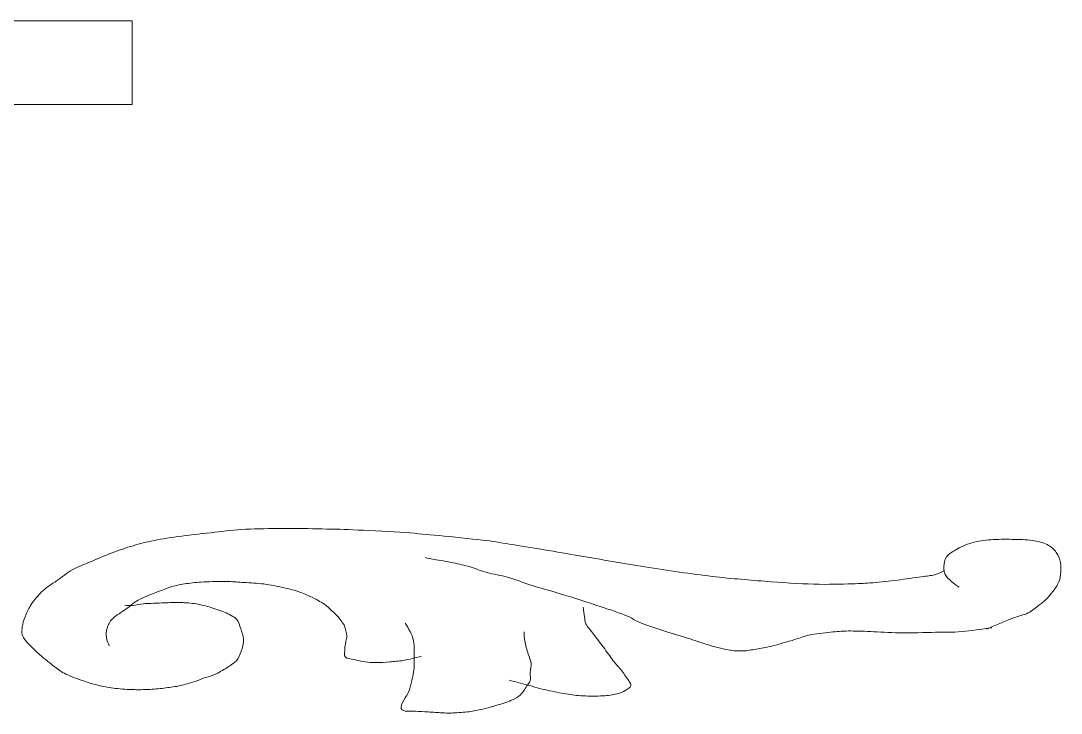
# Model space of a CAD drawing. Header units: millimetres. Extents: x -603 to 15, y -248 to 268.
# Drawn here: x -240.35 to -204.44, y -28.86 to -4.96 of the extents above; entities that cross this region are included whole.
import ezdxf

# ---------------------------------------------------------------- set-up
doc = ezdxf.new("R2010")
doc.units = ezdxf.units.MM
doc.header["$MEASUREMENT"] = 0
doc.layers.add('Camada 1', color=7, linetype='Continuous')

msp = doc.modelspace()

# ---------------------------------------------------------------- linework, layer by layer
at = {"layer": 'Camada 1', "color": 240, "lineweight": 9}
msp.add_open_spline([(-243.4758, -4.9636), (-243.4758, -4.9636), (-236.5147, -4.9636), (-236.5147, -4.9636), (-236.5147, -4.9636), (-236.5147, -4.9636), (-236.5147, -7.8554), (-236.5147, -7.8554), (-236.5147, -7.8554), (-236.5147, -7.8554), (-243.4758, -7.8554), (-243.4758, -7.8554), (-243.4758, -7.8554), (-243.4758, -7.8554), (-243.4758, -4.9636), (-243.4758, -4.9636)], degree=3, knots=[0, 0, 0, 0, 0.2, 0.2, 0.2, 0.2, 0.4, 0.4, 0.4, 0.4, 0.6, 0.6, 0.6, 0.6, 1, 1, 1, 1], dxfattribs=at)
at = {"layer": 'Camada 1', "color": 250, "lineweight": 9}
for points, knots in [([(-236.767, -25.129), (-236.6137, -25.1897), (-236.1724, -25.0818), (-236.0631, -25.0774), (-236.0631, -25.0774), (-235.9539, -25.0732), (-235.602, -25.0581), (-235.4078, -25.0516), (-235.4078, -25.0516), (-235.2137, -25.0453), (-235.0728, -25.0344), (-234.8982, -25.0388), (-234.8982, -25.0388), (-234.7235, -25.043), (-234.5398, -25.0514), (-234.3642, -25.0774), (-234.3642, -25.0774), (-234.1888, -25.1035), (-234.0291, -25.1439), (-233.8547, -25.1935), (-233.8547, -25.1935), (-233.6803, -25.243), (-233.48, -25.3024), (-233.3208, -25.3739), (-233.3208, -25.3739), (-233.1617, -25.4455), (-233.0043, -25.5213), (-232.9085, -25.6188), (-232.9085, -25.6188), (-232.8126, -25.7162), (-232.8034, -25.827), (-232.7631, -25.941), (-232.7631, -25.941), (-232.7227, -26.055), (-232.6743, -26.1874), (-232.6663, -26.3019), (-232.6663, -26.3019), (-232.6583, -26.4165), (-232.6826, -26.5101), (-232.7151, -26.6241), (-232.7151, -26.6241), (-232.7475, -26.7382), (-232.8002, -26.8911), (-232.861, -26.985), (-232.861, -26.985), (-232.9217, -27.0789), (-233.0082, -27.128), (-233.0756, -27.1814), (-233.0756, -27.1814), (-233.1431, -27.2348), (-233.1679, -27.2472), (-233.2643, -27.3043), (-233.2643, -27.3043), (-233.3607, -27.3615), (-233.526, -27.4673), (-233.6539, -27.5244), (-233.6539, -27.5244), (-233.7818, -27.5816), (-233.9073, -27.6031), (-234.025, -27.6442), (-234.025, -27.6442), (-234.1427, -27.6852), (-234.2205, -27.7261), (-234.3597, -27.7705), (-234.3597, -27.7705), (-234.4989, -27.8147), (-234.6937, -27.8731), (-234.8587, -27.9093), (-234.8587, -27.9093), (-235.0237, -27.9456), (-235.1728, -27.9654), (-235.3454, -27.987), (-235.3454, -27.987), (-235.518, -28.0086), (-235.6977, -28.029), (-235.893, -28.0387), (-235.893, -28.0387), (-236.0882, -28.0485), (-236.3019, -28.0528), (-236.5135, -28.0452), (-236.5135, -28.0452), (-236.7251, -28.0377), (-236.9629, -28.0184), (-237.1583, -27.9935), (-237.1583, -27.9935), (-237.3537, -27.9686), (-237.5085, -27.9376), (-237.6814, -27.8964), (-237.6814, -27.8964), (-237.8543, -27.8552), (-238.0054, -27.8123), (-238.1923, -27.7476), (-238.1923, -27.7476), (-238.3792, -27.6827), (-238.6351, -27.5895), (-238.8005, -27.508), (-238.8005, -27.508), (-238.9659, -27.4265), (-239.0354, -27.3668), (-239.1774, -27.262), (-239.1774, -27.262), (-239.3194, -27.1572), (-239.524, -26.988), (-239.6517, -26.8801), (-239.6517, -26.8801), (-239.7794, -26.7722), (-239.8375, -26.7284), (-239.9435, -26.6147), (-239.9435, -26.6147), (-240.0495, -26.501), (-240.2285, -26.3376), (-240.2869, -26.1988), (-240.2869, -26.1988), (-240.3453, -26.0599), (-240.307, -25.9265), (-240.2866, -25.7992), (-240.2866, -25.7992), (-240.2662, -25.672), (-240.2218, -25.5652), (-240.165, -25.4383), (-240.165, -25.4383), (-240.1082, -25.3114), (-240.0437, -25.1745), (-239.9462, -25.0388), (-239.9462, -25.0388), (-239.8488, -24.9031), (-239.7201, -24.7515), (-239.5819, -24.6263), (-239.5819, -24.6263), (-239.4437, -24.5012), (-239.2905, -24.4115), (-239.1205, -24.2912), (-239.1205, -24.2912), (-238.9505, -24.1709), (-238.7534, -24.0126), (-238.562, -23.9046), (-238.562, -23.9046), (-238.3707, -23.7965), (-238.2059, -23.7434), (-237.9793, -23.6468), (-237.9793, -23.6468), (-237.7528, -23.5501), (-237.4536, -23.4192), (-237.2025, -23.3246), (-237.2025, -23.3246), (-236.9513, -23.23), (-236.7174, -23.1507), (-236.4742, -23.0797), (-236.4742, -23.0797), (-236.231, -23.0087), (-236.0258, -22.9552), (-235.746, -22.8992), (-235.746, -22.8992), (-235.4662, -22.8433), (-235.1476, -22.7919), (-234.7994, -22.7447), (-234.7994, -22.7447), (-234.4512, -22.6973), (-234.0267, -22.6544), (-233.6586, -22.6158), (-233.6586, -22.6158), (-233.2904, -22.577), (-232.984, -22.5341), (-232.5906, -22.5127), (-232.5906, -22.5127), (-232.1973, -22.4911), (-231.7453, -22.489), (-231.3043, -22.4869), (-231.3043, -22.4869), (-230.8633, -22.4847), (-230.3781, -22.4911), (-229.9452, -22.4997), (-229.9452, -22.4997), (-229.5123, -22.5083), (-229.1849, -22.5169), (-228.7075, -22.5384), (-228.7075, -22.5384), (-228.2301, -22.5599), (-227.5468, -22.5964), (-227.0815, -22.6286), (-227.0815, -22.6286), (-226.6162, -22.6609), (-226.3615, -22.6888), (-225.9166, -22.7317), (-225.9166, -22.7317), (-225.4717, -22.7747), (-224.8087, -22.8392), (-224.412, -22.8864), (-224.412, -22.8864), (-224.0154, -22.9336), (-224.0723, -22.9293), (-223.5384, -23.0153), (-223.5384, -23.0153), (-223.0045, -23.1012), (-221.9732, -23.2731), (-221.2088, -23.4019), (-221.2088, -23.4019), (-220.4444, -23.5308), (-219.7166, -23.6683), (-218.952, -23.7886), (-218.952, -23.7886), (-218.1875, -23.9089), (-217.3349, -24.0377), (-216.6223, -24.1237), (-216.6223, -24.1237), (-215.9098, -24.2097), (-215.2878, -24.2569), (-214.6809, -24.3042), (-214.6809, -24.3042), (-214.074, -24.3514), (-213.4847, -24.3922), (-212.9821, -24.4073), (-212.9821, -24.4073), (-212.4795, -24.4222), (-212.0115, -24.4029), (-211.6716, -24.3943), (-211.6716, -24.3943), (-211.3316, -24.3858), (-211.2067, -24.3772), (-210.9434, -24.3557), (-210.9434, -24.3557), (-210.6802, -24.3342), (-210.3731, -24.2998), (-210.0939, -24.2655), (-210.0939, -24.2655), (-209.8147, -24.2311), (-209.4831, -24.1795), (-209.2687, -24.1495), (-209.2687, -24.1495), (-209.0543, -24.1194), (-208.9441, -24.1213), (-208.8075, -24.085), (-208.8075, -24.085), (-208.6708, -24.0488), (-208.5809, -23.9862), (-208.4676, -23.9368)], [0, 0, 0, 0, 0.0166667, 0.0166667, 0.0166667, 0.0166667, 0.0333333, 0.0333333, 0.0333333, 0.0333333, 0.05, 0.05, 0.05, 0.05, 0.0666667, 0.0666667, 0.0666667, 0.0666667, 0.0833333, 0.0833333, 0.0833333, 0.0833333, 0.1, 0.1, 0.1, 0.1, 0.1166667, 0.1166667, 0.1166667, 0.1166667, 0.1333333, 0.1333333, 0.1333333, 0.1333333, 0.15, 0.15, 0.15, 0.15, 0.1666667, 0.1666667, 0.1666667, 0.1666667, 0.1833333, 0.1833333, 0.1833333, 0.1833333, 0.2, 0.2, 0.2, 0.2, 0.2166667, 0.2166667, 0.2166667, 0.2166667, 0.2333333, 0.2333333, 0.2333333, 0.2333333, 0.25, 0.25, 0.25, 0.25, 0.2666667, 0.2666667, 0.2666667, 0.2666667, 0.2833333, 0.2833333, 0.2833333, 0.2833333, 0.3, 0.3, 0.3, 0.3, 0.3166667, 0.3166667, 0.3166667, 0.3166667, 0.3333333, 0.3333333, 0.3333333, 0.3333333, 0.35, 0.35, 0.35, 0.35, 0.3666667, 0.3666667, 0.3666667, 0.3666667, 0.3833333, 0.3833333, 0.3833333, 0.3833333, 0.4, 0.4, 0.4, 0.4, 0.4166667, 0.4166667, 0.4166667, 0.4166667, 0.4333333, 0.4333333, 0.4333333, 0.4333333, 0.45, 0.45, 0.45, 0.45, 0.4666667, 0.4666667, 0.4666667, 0.4666667, 0.4833333, 0.4833333, 0.4833333, 0.4833333, 0.5, 0.5, 0.5, 0.5, 0.5166667, 0.5166667, 0.5166667, 0.5166667, 0.5333333, 0.5333333, 0.5333333, 0.5333333, 0.55, 0.55, 0.55, 0.55, 0.5666667, 0.5666667, 0.5666667, 0.5666667, 0.5833333, 0.5833333, 0.5833333, 0.5833333, 0.6, 0.6, 0.6, 0.6, 0.6166667, 0.6166667, 0.6166667, 0.6166667, 0.6333333, 0.6333333, 0.6333333, 0.6333333, 0.65, 0.65, 0.65, 0.65, 0.6666667, 0.6666667, 0.6666667, 0.6666667, 0.6833333, 0.6833333, 0.6833333, 0.6833333, 0.7, 0.7, 0.7, 0.7, 0.7166667, 0.7166667, 0.7166667, 0.7166667, 0.7333333, 0.7333333, 0.7333333, 0.7333333, 0.75, 0.75, 0.75, 0.75, 0.7666667, 0.7666667, 0.7666667, 0.7666667, 0.7833333, 0.7833333, 0.7833333, 0.7833333, 0.8, 0.8, 0.8, 0.8, 0.8166667, 0.8166667, 0.8166667, 0.8166667, 0.8333333, 0.8333333, 0.8333333, 0.8333333, 0.85, 0.85, 0.85, 0.85, 0.8666667, 0.8666667, 0.8666667, 0.8666667, 0.8833333, 0.8833333, 0.8833333, 0.8833333, 0.9, 0.9, 0.9, 0.9, 0.9166667, 0.9166667, 0.9166667, 0.9166667, 0.9333333, 0.9333333, 0.9333333, 0.9333333, 0.95, 0.95, 0.95, 0.95, 0.9666667, 0.9666667, 0.9666667, 0.9666667, 1, 1, 1, 1]), ([(-207.9584, -24.5104), (-208.0473, -24.4459), (-208.144, -24.3904), (-208.2252, -24.317), (-208.2252, -24.317), (-208.3064, -24.2437), (-208.3983, -24.1594), (-208.4434, -24.0722), (-208.4434, -24.0722), (-208.4885, -23.9849), (-208.4999, -23.9032), (-208.4918, -23.8015), (-208.4918, -23.8015), (-208.4836, -23.6998), (-208.465, -23.5655), (-208.3945, -23.4663), (-208.3945, -23.4663), (-208.3239, -23.3673), (-208.2258, -23.3039), (-208.0788, -23.2215), (-208.0788, -23.2215), (-207.9317, -23.1391), (-207.7268, -23.0357), (-207.5203, -22.9767), (-207.5203, -22.9767), (-207.314, -22.9175), (-207.0975, -22.893), (-206.865, -22.8734), (-206.865, -22.8734), (-206.6325, -22.854), (-206.3761, -22.8564), (-206.1369, -22.8606), (-206.1369, -22.8606), (-205.8977, -22.865), (-205.6389, -22.8686), (-205.4331, -22.8992), (-205.4331, -22.8992), (-205.2273, -22.9298), (-205.066, -22.9698), (-204.9235, -23.0411), (-204.9235, -23.0411), (-204.7811, -23.1123), (-204.6861, -23.2072), (-204.6082, -23.3117), (-204.6082, -23.3117), (-204.5304, -23.4163), (-204.4872, -23.5322), (-204.4629, -23.6597), (-204.4629, -23.6597), (-204.4386, -23.7871), (-204.4469, -23.9451), (-204.4632, -24.0722), (-204.4632, -24.0722), (-204.4795, -24.1992), (-204.4831, -24.2817), (-204.5605, -24.4201), (-204.5605, -24.4201), (-204.638, -24.5585), (-204.8153, -24.7763), (-204.9249, -24.8971), (-204.9249, -24.8971), (-205.0346, -25.0177), (-205.107, -25.0581), (-205.2164, -25.1419), (-205.2164, -25.1419), (-205.3257, -25.2257), (-205.4245, -25.3233), (-205.5806, -25.3997), (-205.5806, -25.3997), (-205.7367, -25.476), (-205.9001, -25.5003), (-206.1389, -25.593), (-206.1389, -25.593), (-206.3778, -25.6857), (-206.7211, -25.8346), (-207.0121, -25.9555)], [0, 0, 0, 0, 0.05, 0.05, 0.05, 0.05, 0.1, 0.1, 0.1, 0.1, 0.15, 0.15, 0.15, 0.15, 0.2, 0.2, 0.2, 0.2, 0.25, 0.25, 0.25, 0.25, 0.3, 0.3, 0.3, 0.3, 0.35, 0.35, 0.35, 0.35, 0.4, 0.4, 0.4, 0.4, 0.45, 0.45, 0.45, 0.45, 0.5, 0.5, 0.5, 0.5, 0.55, 0.55, 0.55, 0.55, 0.6, 0.6, 0.6, 0.6, 0.65, 0.65, 0.65, 0.65, 0.7, 0.7, 0.7, 0.7, 0.75, 0.75, 0.75, 0.75, 0.8, 0.8, 0.8, 0.8, 0.85, 0.85, 0.85, 0.85, 0.9, 0.9, 0.9, 0.9, 1, 1, 1, 1]), ([(-206.8284, -25.9109), (-207.1874, -25.9612), (-207.5642, -26.0179), (-207.8607, -26.0438), (-207.8607, -26.0438), (-208.2305, -26.0761), (-208.4173, -26.0612), (-208.7768, -26.0685), (-208.7768, -26.0685), (-209.1363, -26.0758), (-209.6442, -26.0923), (-210.0178, -26.088), (-210.0178, -26.088), (-210.3915, -26.0837), (-210.7194, -26.0534), (-211.0155, -26.0427), (-211.0155, -26.0427), (-211.3116, -26.0319), (-211.5622, -26.0199), (-211.7942, -26.0232), (-211.7942, -26.0232), (-212.0261, -26.0264), (-212.177, -26.0383), (-212.4026, -26.0621), (-212.4026, -26.0621), (-212.6282, -26.0858), (-212.9361, -26.1221), (-213.1448, -26.1657), (-213.1448, -26.1657), (-213.3535, -26.2093), (-213.4292, -26.258), (-213.6438, -26.3211), (-213.6438, -26.3211), (-213.8584, -26.3841), (-214.2112, -26.4895), (-214.4321, -26.544), (-214.4321, -26.544), (-214.6529, -26.5985), (-214.8, -26.6192), (-214.9661, -26.6471), (-214.9661, -26.6471), (-215.1321, -26.675), (-215.2622, -26.7072), (-215.4273, -26.7116), (-215.4273, -26.7116), (-215.5923, -26.7159), (-215.7285, -26.7098), (-215.9369, -26.6728), (-215.9369, -26.6728), (-216.1452, -26.6359), (-216.4461, -26.5549), (-216.6648, -26.4924), (-216.6648, -26.4924), (-216.8836, -26.43), (-217.0045, -26.3765), (-217.2472, -26.2992), (-217.2472, -26.2992), (-217.4898, -26.2219), (-217.8416, -26.1187), (-218.1206, -26.0284), (-218.1206, -26.0284), (-218.3997, -25.9383), (-218.69, -25.8505), (-218.9214, -25.7578), (-218.9214, -25.7578), (-219.1527, -25.6651), (-219.24, -25.5799), (-219.5036, -25.4743), (-219.5036, -25.4743), (-219.7673, -25.3687), (-220.1142, -25.253), (-220.4984, -25.1263), (-220.4984, -25.1263), (-220.8827, -24.9996), (-221.4407, -24.8256), (-221.8087, -24.7139), (-221.8087, -24.7139), (-222.1767, -24.6022), (-222.4191, -24.5464), (-222.7064, -24.4561), (-222.7064, -24.4561), (-222.9938, -24.3658), (-223.2717, -24.248), (-223.5314, -24.1725), (-223.5314, -24.1725), (-223.7911, -24.0971), (-224.0404, -24.0652), (-224.2594, -24.0049), (-224.2594, -24.0049), (-224.4784, -23.9446), (-224.6472, -23.8675), (-224.8417, -23.8116), (-224.8417, -23.8116), (-225.0362, -23.7556), (-225.2176, -23.7128), (-225.4241, -23.6698), (-225.4241, -23.6698), (-225.6306, -23.6268), (-225.9175, -23.5839), (-226.0793, -23.5539), (-226.0793, -23.5539), (-226.241, -23.5239), (-226.2896, -23.5109), (-226.3947, -23.4893)], [0, 0, 0, 0, 0.037037, 0.037037, 0.037037, 0.037037, 0.0740741, 0.0740741, 0.0740741, 0.0740741, 0.1111111, 0.1111111, 0.1111111, 0.1111111, 0.1481481, 0.1481481, 0.1481481, 0.1481481, 0.1851852, 0.1851852, 0.1851852, 0.1851852, 0.2222222, 0.2222222, 0.2222222, 0.2222222, 0.2592593, 0.2592593, 0.2592593, 0.2592593, 0.2962963, 0.2962963, 0.2962963, 0.2962963, 0.3333333, 0.3333333, 0.3333333, 0.3333333, 0.3703704, 0.3703704, 0.3703704, 0.3703704, 0.4074074, 0.4074074, 0.4074074, 0.4074074, 0.4444444, 0.4444444, 0.4444444, 0.4444444, 0.4814815, 0.4814815, 0.4814815, 0.4814815, 0.5185185, 0.5185185, 0.5185185, 0.5185185, 0.5555556, 0.5555556, 0.5555556, 0.5555556, 0.5925926, 0.5925926, 0.5925926, 0.5925926, 0.6296296, 0.6296296, 0.6296296, 0.6296296, 0.6666667, 0.6666667, 0.6666667, 0.6666667, 0.7037037, 0.7037037, 0.7037037, 0.7037037, 0.7407407, 0.7407407, 0.7407407, 0.7407407, 0.7777778, 0.7777778, 0.7777778, 0.7777778, 0.8148148, 0.8148148, 0.8148148, 0.8148148, 0.8518519, 0.8518519, 0.8518519, 0.8518519, 0.8888889, 0.8888889, 0.8888889, 0.8888889, 0.9259259, 0.9259259, 0.9259259, 0.9259259, 1, 1, 1, 1]), ([(-226.5265, -26.8947), (-226.7288, -26.942), (-226.9503, -27.0042), (-227.1333, -27.0365), (-227.1333, -27.0365), (-227.3164, -27.0689), (-227.4568, -27.0753), (-227.6188, -27.0881), (-227.6188, -27.0881), (-227.7807, -27.1009), (-227.9617, -27.1139), (-228.1042, -27.1139), (-228.1042, -27.1139), (-228.2467, -27.1139), (-228.3421, -27.1053), (-228.4682, -27.0881), (-228.4682, -27.0881), (-228.5944, -27.0708), (-228.7428, -27.0387), (-228.8565, -27.0108), (-228.8565, -27.0108), (-228.9701, -26.9828), (-229.0882, -26.979), (-229.1476, -26.9206), (-229.1476, -26.9206), (-229.2071, -26.8621), (-229.1718, -26.7789), (-229.1717, -26.7014), (-229.1717, -26.7014), (-229.1717, -26.624), (-229.1595, -26.5425), (-229.1473, -26.4566), (-229.1473, -26.4566), (-229.1351, -26.3707), (-229.0939, -26.2858), (-229.0985, -26.1859), (-229.0985, -26.1859), (-229.1031, -26.086), (-229.1492, -25.9378), (-229.1751, -25.8608), (-229.1751, -25.8608), (-229.2012, -25.7837), (-229.2146, -25.7805), (-229.2541, -25.7248), (-229.2541, -25.7248), (-229.2937, -25.6692), (-229.3545, -25.5917), (-229.4122, -25.5274), (-229.4122, -25.5274), (-229.4699, -25.4631), (-229.5267, -25.4103), (-229.6006, -25.3397), (-229.6006, -25.3397), (-229.6746, -25.269), (-229.7826, -25.1603), (-229.8559, -25.1034), (-229.8559, -25.1034), (-229.9293, -25.0464), (-229.9654, -25.0402), (-230.0384, -24.9998), (-230.0384, -24.9998), (-230.1114, -24.9594), (-230.1801, -24.9139), (-230.2938, -24.8604), (-230.2938, -24.8604), (-230.4074, -24.8069), (-230.5524, -24.7357), (-230.7194, -24.6792), (-230.7194, -24.6792), (-230.8864, -24.6228), (-231.0839, -24.5703), (-231.2912, -24.5239), (-231.2912, -24.5239), (-231.4984, -24.4774), (-231.7342, -24.43), (-231.9603, -24.4009), (-231.9603, -24.4009), (-232.1864, -24.3716), (-232.4349, -24.363), (-232.6416, -24.3491), (-232.6416, -24.3491), (-232.8484, -24.3351), (-232.9676, -24.3199), (-233.2013, -24.3167), (-233.2013, -24.3167), (-233.4349, -24.3135), (-233.8008, -24.3178), (-234.0408, -24.3296), (-234.0408, -24.3296), (-234.2808, -24.3416), (-234.4537, -24.3608), (-234.6371, -24.3879), (-234.6371, -24.3879), (-234.8204, -24.415), (-234.9912, -24.4524), (-235.136, -24.4915), (-235.136, -24.4915), (-235.2807, -24.5306), (-235.314, -24.5469), (-235.5011, -24.6209), (-235.5011, -24.6209), (-235.688, -24.695), (-236.0534, -24.8282), (-236.2572, -24.9357), (-236.2572, -24.9357), (-236.4609, -25.0432), (-236.5589, -25.1506), (-236.7127, -25.2602), (-236.7127, -25.2602), (-236.8665, -25.3698), (-237.0681, -25.4801), (-237.1799, -25.593), (-237.1799, -25.593), (-237.2917, -25.706), (-237.3376, -25.8177), (-237.3743, -25.9281), (-237.3743, -25.9281), (-237.4111, -26.0386), (-237.411, -26.1488), (-237.3988, -26.2504), (-237.3988, -26.2504), (-237.3867, -26.3519), (-237.3343, -26.4394), (-237.302, -26.5339)], [0, 0, 0, 0, 0.03125, 0.03125, 0.03125, 0.03125, 0.0625, 0.0625, 0.0625, 0.0625, 0.09375, 0.09375, 0.09375, 0.09375, 0.125, 0.125, 0.125, 0.125, 0.15625, 0.15625, 0.15625, 0.15625, 0.1875, 0.1875, 0.1875, 0.1875, 0.21875, 0.21875, 0.21875, 0.21875, 0.25, 0.25, 0.25, 0.25, 0.28125, 0.28125, 0.28125, 0.28125, 0.3125, 0.3125, 0.3125, 0.3125, 0.34375, 0.34375, 0.34375, 0.34375, 0.375, 0.375, 0.375, 0.375, 0.40625, 0.40625, 0.40625, 0.40625, 0.4375, 0.4375, 0.4375, 0.4375, 0.46875, 0.46875, 0.46875, 0.46875, 0.5, 0.5, 0.5, 0.5, 0.53125, 0.53125, 0.53125, 0.53125, 0.5625, 0.5625, 0.5625, 0.5625, 0.59375, 0.59375, 0.59375, 0.59375, 0.625, 0.625, 0.625, 0.625, 0.65625, 0.65625, 0.65625, 0.65625, 0.6875, 0.6875, 0.6875, 0.6875, 0.71875, 0.71875, 0.71875, 0.71875, 0.75, 0.75, 0.75, 0.75, 0.78125, 0.78125, 0.78125, 0.78125, 0.8125, 0.8125, 0.8125, 0.8125, 0.84375, 0.84375, 0.84375, 0.84375, 0.875, 0.875, 0.875, 0.875, 0.90625, 0.90625, 0.90625, 0.90625, 0.9375, 0.9375, 0.9375, 0.9375, 1, 1, 1, 1]), ([(-223.4934, -27.7196), (-223.2831, -27.7755), (-223.0809, -27.8292), (-222.8625, -27.8872), (-222.8625, -27.8872), (-222.6441, -27.9451), (-222.4058, -28.0161), (-222.1831, -28.0677), (-222.1831, -28.0677), (-221.9604, -28.1192), (-221.7347, -28.1642), (-221.5279, -28.1965), (-221.5279, -28.1965), (-221.3211, -28.2289), (-221.1569, -28.2502), (-220.9455, -28.2609), (-220.9455, -28.2609), (-220.7341, -28.2717), (-220.4615, -28.2717), (-220.2659, -28.2609), (-220.2659, -28.2609), (-220.0704, -28.2502), (-219.9125, -28.2272), (-219.7805, -28.1965), (-219.7805, -28.1965), (-219.6485, -28.1659), (-219.5715, -28.1287), (-219.4892, -28.0805), (-219.4892, -28.0805), (-219.4068, -28.0324), (-219.3168, -27.9733), (-219.2949, -27.913), (-219.2949, -27.913), (-219.273, -27.8527), (-219.315, -27.8314), (-219.3676, -27.7454), (-219.3676, -27.7454), (-219.4201, -27.6594), (-219.5211, -27.5134), (-219.61, -27.3974), (-219.61, -27.3974), (-219.6989, -27.2813), (-219.7959, -27.1847), (-219.901, -27.0494), (-219.901, -27.0494), (-220.0061, -26.9141), (-220.1272, -26.7379), (-220.2404, -26.5855), (-220.2404, -26.5855), (-220.3535, -26.4329), (-220.4788, -26.2697), (-220.5798, -26.1343), (-220.5798, -26.1343), (-220.6808, -25.9991), (-220.7936, -25.8753), (-220.8465, -25.7734), (-220.8465, -25.7734), (-220.8995, -25.6717), (-220.8788, -25.6231), (-220.8949, -25.5286), (-220.8949, -25.5286), (-220.911, -25.4341), (-220.9271, -25.3138), (-220.9432, -25.2063)], [0, 0, 0, 0, 0.0588235, 0.0588235, 0.0588235, 0.0588235, 0.1176471, 0.1176471, 0.1176471, 0.1176471, 0.1764706, 0.1764706, 0.1764706, 0.1764706, 0.2352941, 0.2352941, 0.2352941, 0.2352941, 0.2941176, 0.2941176, 0.2941176, 0.2941176, 0.3529412, 0.3529412, 0.3529412, 0.3529412, 0.4117647, 0.4117647, 0.4117647, 0.4117647, 0.4705882, 0.4705882, 0.4705882, 0.4705882, 0.5294118, 0.5294118, 0.5294118, 0.5294118, 0.5882353, 0.5882353, 0.5882353, 0.5882353, 0.6470588, 0.6470588, 0.6470588, 0.6470588, 0.7058824, 0.7058824, 0.7058824, 0.7058824, 0.7647059, 0.7647059, 0.7647059, 0.7647059, 0.8235294, 0.8235294, 0.8235294, 0.8235294, 0.8823529, 0.8823529, 0.8823529, 0.8823529, 1, 1, 1, 1]), ([(-222.9825, -26.057), (-222.9745, -26.1601), (-222.9826, -26.2394), (-222.9584, -26.3663), (-222.9584, -26.3663), (-222.9343, -26.4932), (-222.8737, -26.6907), (-222.8374, -26.8175), (-222.8374, -26.8175), (-222.8012, -26.9441), (-222.7527, -27.021), (-222.7406, -27.1267), (-222.7406, -27.1267), (-222.7286, -27.2325), (-222.761, -27.348), (-222.7651, -27.449), (-222.7651, -27.449), (-222.7692, -27.55), (-222.749, -27.6586), (-222.7653, -27.7325), (-222.7653, -27.7325), (-222.7817, -27.8064), (-222.8058, -27.8055), (-222.8625, -27.8872), (-222.8625, -27.8872), (-222.9192, -27.9688), (-223.011, -28.1329), (-223.1055, -28.2223), (-223.1055, -28.2223), (-223.1999, -28.3116), (-223.278, -28.3527), (-223.4211, -28.4156), (-223.4211, -28.4156), (-223.5642, -28.4785), (-223.7804, -28.5434), (-223.9552, -28.5961), (-223.9552, -28.5961), (-224.1299, -28.6487), (-224.3037, -28.6947), (-224.4687, -28.7315), (-224.4687, -28.7315), (-224.6337, -28.7681), (-224.7722, -28.795), (-224.9432, -28.8156), (-224.9432, -28.8156), (-225.1143, -28.8362), (-225.3463, -28.849), (-225.4908, -28.8545), (-225.4908, -28.8545), (-225.6352, -28.8598), (-225.6732, -28.8545), (-225.8072, -28.848), (-225.8072, -28.848), (-225.9411, -28.8415), (-226.1398, -28.8253), (-226.2939, -28.8156), (-226.2939, -28.8156), (-226.4479, -28.8059), (-226.5768, -28.8092), (-226.7318, -28.7897), (-226.7318, -28.7897), (-226.8869, -28.7701), (-227.1694, -28.8421), (-227.2184, -28.6991), (-227.2184, -28.6991), (-227.2673, -28.5561), (-227.0235, -28.2783), (-226.9625, -28.1165), (-226.9625, -28.1165), (-226.9014, -27.9545), (-226.8832, -27.8608), (-226.8527, -27.7281), (-226.8527, -27.7281), (-226.8222, -27.5953), (-226.7916, -27.4823), (-226.7793, -27.3203), (-226.7793, -27.3203), (-226.7671, -27.1582), (-226.7766, -26.9182), (-226.7789, -26.7571), (-226.7789, -26.7571), (-226.7812, -26.596), (-226.7705, -26.4728), (-226.793, -26.3535), (-226.793, -26.3535), (-226.8156, -26.2342), (-226.8657, -26.1452), (-226.9142, -26.0441), (-226.9142, -26.0441), (-226.9626, -25.9431), (-227.0273, -25.8465), (-227.0838, -25.7476)], [0, 0, 0, 0, 0.0416667, 0.0416667, 0.0416667, 0.0416667, 0.0833333, 0.0833333, 0.0833333, 0.0833333, 0.125, 0.125, 0.125, 0.125, 0.1666667, 0.1666667, 0.1666667, 0.1666667, 0.2083333, 0.2083333, 0.2083333, 0.2083333, 0.25, 0.25, 0.25, 0.25, 0.2916667, 0.2916667, 0.2916667, 0.2916667, 0.3333333, 0.3333333, 0.3333333, 0.3333333, 0.375, 0.375, 0.375, 0.375, 0.4166667, 0.4166667, 0.4166667, 0.4166667, 0.4583333, 0.4583333, 0.4583333, 0.4583333, 0.5, 0.5, 0.5, 0.5, 0.5416667, 0.5416667, 0.5416667, 0.5416667, 0.5833333, 0.5833333, 0.5833333, 0.5833333, 0.625, 0.625, 0.625, 0.625, 0.6666667, 0.6666667, 0.6666667, 0.6666667, 0.7083333, 0.7083333, 0.7083333, 0.7083333, 0.75, 0.75, 0.75, 0.75, 0.7916667, 0.7916667, 0.7916667, 0.7916667, 0.8333333, 0.8333333, 0.8333333, 0.8333333, 0.875, 0.875, 0.875, 0.875, 0.9166667, 0.9166667, 0.9166667, 0.9166667, 1, 1, 1, 1])]:
    msp.add_open_spline(points, degree=3, knots=knots, dxfattribs=at)

doc.saveas('drawing.dxf')
